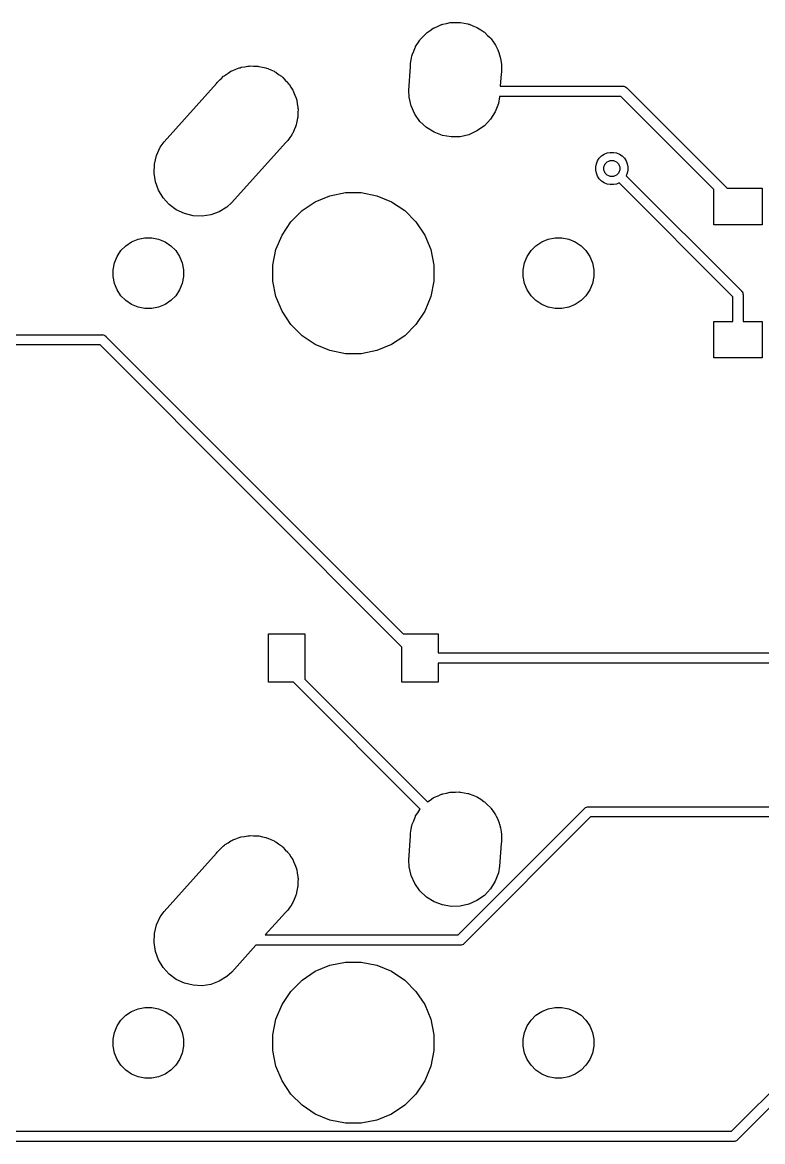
# Model space of a CAD drawing. Extents: x -26.1 to -7.5, y -7.6 to -2.3.
# Drawn here: x -24.668 to -23.946, y -6.566 to -5.476 of the extents above; entities that cross this region are included whole.
import ezdxf

# ---------------------------------------------------------------- set-up
doc = ezdxf.new("R2010")
doc.units = 0
doc.header["$MEASUREMENT"] = 0
doc.layers.add('BLACK', color=7, linetype='CONTINUOUS')

msp = doc.modelspace()

# ---------------------------------------------------------------- linework, layer by layer
at = {"layer": 'BLACK', "linetype": 'CONTINUOUS'}
for p, q in [((-24.25, -5.47584), (-24.2494, -5.47571)), ((-24.2494, -5.47571), (-24.2456, -5.47571)), ((-24.2456, -5.47571), (-24.2419, -5.4756)), ((-24.2419, -5.4756), (-24.2413, -5.47571)), ((-24.2413, -5.47571), (-24.2406, -5.47571)), ((-24.2406, -5.47571), (-24.237, -5.47643)), ((-24.2768, -5.48914), (-24.2742, -5.48644)), ((-24.2742, -5.48644), (-24.2737, -5.48606)), ((-24.2737, -5.48606), (-24.2732, -5.4856)), ((-24.2732, -5.4856), (-24.2701, -5.48353)), ((-24.2701, -5.48353), (-24.2671, -5.48138)), ((-24.2671, -5.48138), (-24.2665, -5.48111)), ((-24.2665, -5.48111), (-24.266, -5.48075)), ((-24.266, -5.48075), (-24.2625, -5.47933)), ((-24.2625, -5.47933), (-24.2592, -5.47781)), ((-24.2592, -5.47781), (-24.2585, -5.47766)), ((-24.2585, -5.47766), (-24.2579, -5.47741)), ((-24.2579, -5.47741), (-24.2543, -5.47669)), ((-24.2543, -5.47669), (-24.2507, -5.47586)), ((-24.2507, -5.47586), (-24.25, -5.47584)), ((-24.237, -5.47643), (-24.2333, -5.47705)), ((-24.2333, -5.47705), (-24.2327, -5.47728)), ((-24.2327, -5.47728), (-24.2321, -5.47741)), ((-24.2321, -5.47741), (-24.2286, -5.47883)), ((-24.2286, -5.47883), (-24.2252, -5.48015)), ((-24.2252, -5.48015), (-24.2246, -5.4805)), ((-24.2246, -5.4805), (-24.224, -5.48075)), ((-24.224, -5.48075), (-24.2209, -5.48281)), ((-24.2209, -5.48281), (-24.2178, -5.48478)), ((-24.2178, -5.48478), (-24.2173, -5.48523)), ((-24.2173, -5.48523), (-24.2168, -5.4856)), ((-24.2168, -5.4856), (-24.2141, -5.48822)), ((-24.2843, -5.49902), (-24.2822, -5.49593)), ((-24.2822, -5.49593), (-24.2802, -5.49279)), ((-24.2802, -5.49279), (-24.2798, -5.49231)), ((-24.2798, -5.49231), (-24.2794, -5.49177)), ((-24.2794, -5.49177), (-24.2768, -5.48914)), ((-24.2141, -5.48822), (-24.2114, -5.49077)), ((-24.2114, -5.49077), (-24.2111, -5.4913)), ((-24.2111, -5.4913), (-24.2106, -5.49177)), ((-24.2106, -5.49177), (-24.2085, -5.49485)), ((-24.2085, -5.49485), (-24.2064, -5.49788)), ((-24.2886, -5.51199), (-24.2879, -5.50833)), ((-24.2879, -5.50833), (-24.2877, -5.50772)), ((-24.2877, -5.50772), (-24.2876, -5.50708)), ((-24.2876, -5.50708), (-24.2862, -5.50365)), ((-24.2862, -5.50365), (-24.2848, -5.50018)), ((-24.2848, -5.50018), (-24.2845, -5.49963)), ((-24.2845, -5.49963), (-24.2843, -5.49902)), ((-24.2064, -5.49788), (-24.2061, -5.49848)), ((-24.2061, -5.49848), (-24.2057, -5.49902)), ((-24.2057, -5.49902), (-24.2043, -5.50245)), ((-24.2043, -5.50245), (-24.2028, -5.50584)), ((-24.2028, -5.50584), (-24.2027, -5.50648)), ((-24.2027, -5.50648), (-24.2024, -5.50708)), ((-24.2024, -5.50708), (-24.2017, -5.51072)), ((-24.4554, -5.51974), (-24.4545, -5.5194)), ((-24.4545, -5.5194), (-24.4511, -5.51889)), ((-24.4511, -5.51889), (-24.4478, -5.51823)), ((-24.4478, -5.51823), (-24.4468, -5.51823)), ((-24.4468, -5.51823), (-24.4458, -5.51808)), ((-24.4458, -5.51808), (-24.4424, -5.51823)), ((-24.4424, -5.51823), (-24.4391, -5.51823)), ((-24.4391, -5.51823), (-24.4381, -5.51842)), ((-24.4381, -5.51842), (-24.4371, -5.51846)), ((-24.4371, -5.51846), (-24.4338, -5.51927)), ((-24.4338, -5.51927), (-24.4305, -5.51993)), ((-24.2909, -5.54196), (-24.2893, -5.51847)), ((-24.2893, -5.51564), (-24.2886, -5.51199)), ((-24.2893, -5.51847), (-24.2893, -5.51564)), ((-24.2017, -5.51072), (-24.2009, -5.51434)), ((-24.2009, -5.51434), (-24.2008, -5.515)), ((-24.2008, -5.515), (-24.2007, -5.51564)), ((-24.2007, -5.51564), (-24.2007, -5.51935)), ((-24.2007, -5.51935), (-24.2007, -5.52088)), ((-24.4741, -5.53051), (-24.4717, -5.52812)), ((-24.4717, -5.52812), (-24.4708, -5.52757)), ((-24.4708, -5.52757), (-24.4701, -5.52691)), ((-24.4701, -5.52691), (-24.4672, -5.52515)), ((-24.4672, -5.52515), (-24.4644, -5.52327)), ((-24.4644, -5.52327), (-24.4635, -5.52289)), ((-24.4635, -5.52289), (-24.4627, -5.52238)), ((-24.4627, -5.52238), (-24.4595, -5.52123)), ((-24.4595, -5.52123), (-24.4563, -5.51993)), ((-24.4563, -5.51993), (-24.4554, -5.51974)), ((-24.4305, -5.51993), (-24.4296, -5.52031)), ((-24.4296, -5.52031), (-24.4286, -5.52054)), ((-24.4286, -5.52054), (-24.4256, -5.52197)), ((-24.4256, -5.52197), (-24.4224, -5.52327)), ((-24.4224, -5.52327), (-24.4216, -5.52382)), ((-24.4216, -5.52382), (-24.4207, -5.52423)), ((-24.4207, -5.52423), (-24.418, -5.52624)), ((-24.418, -5.52624), (-24.4152, -5.52812)), ((-24.4152, -5.52812), (-24.4145, -5.52881)), ((-24.4145, -5.52881), (-24.4137, -5.52939)), ((-24.4137, -5.52939), (-24.4114, -5.53189)), ((-24.201, -5.52587), (-24.2018, -5.53783)), ((-24.2007, -5.52436), (-24.201, -5.52587)), ((-24.2007, -5.52088), (-24.2007, -5.52153)), ((-24.2007, -5.52153), (-24.2007, -5.52436)), ((-24.5294, -5.59204), (-24.4785, -5.53529)), ((-24.4785, -5.53529), (-24.4778, -5.53429)), ((-24.4778, -5.53429), (-24.4756, -5.53205)), ((-24.4756, -5.53205), (-24.4749, -5.53132)), ((-24.4749, -5.53132), (-24.4741, -5.53051)), ((-24.4114, -5.53189), (-24.409, -5.53429)), ((-24.409, -5.53429), (-24.4085, -5.5351)), ((-24.4085, -5.5351), (-24.4078, -5.53583)), ((-24.4078, -5.53583), (-24.4061, -5.53873)), ((-24.4061, -5.53873), (-24.4042, -5.54154)), ((-24.2018, -5.53783), (-24.0825, -5.53783)), ((-24.0825, -5.53783), (-24.0822, -5.53781)), ((-24.0822, -5.53781), (-24.082, -5.53783)), ((-24.082, -5.53783), (-24.0812, -5.53791)), ((-24.0812, -5.53791), (-24.0803, -5.53819)), ((-24.0803, -5.53819), (-24.0794, -5.53866)), ((-24.0794, -5.53866), (-24.0787, -5.53928)), ((-24.0787, -5.53928), (-24.0785, -5.53947)), ((-24.0785, -5.53947), (-23.9806, -5.63732)), ((-24.4042, -5.54154), (-24.4038, -5.54245)), ((-24.4038, -5.54245), (-24.4033, -5.54329)), ((-24.4033, -5.54329), (-24.4021, -5.54647)), ((-24.4021, -5.54647), (-24.4008, -5.5496)), ((-24.4008, -5.5496), (-24.4006, -5.55056)), ((-24.4006, -5.55056), (-24.4003, -5.55149)), ((-24.4003, -5.55149), (-24.3998, -5.55484)), ((-24.2907, -5.54849), (-24.2909, -5.54196)), ((-24.2888, -5.557), (-24.2907, -5.54849)), ((-24.2025, -5.54805), (-24.2036, -5.5545)), ((-24.0843, -5.54783), (-24.2025, -5.54783)), ((-24.2025, -5.54783), (-24.2025, -5.54805)), ((-23.9936, -5.63849), (-24.0843, -5.54783)), ((-24.3998, -5.55484), (-24.3991, -5.55816)), ((-24.3991, -5.55816), (-24.3991, -5.55914)), ((-24.3991, -5.55914), (-24.399, -5.56011)), ((-24.399, -5.56011), (-24.3991, -5.5635)), ((-24.2852, -5.56496), (-24.2888, -5.557)), ((-24.2067, -5.56265), (-24.2114, -5.57005)), ((-24.2036, -5.5545), (-24.2067, -5.56265)), ((-24.4002, -5.57212), (-24.4008, -5.57544)), ((-24.3994, -5.56883), (-24.4002, -5.57212)), ((-24.3993, -5.56785), (-24.3994, -5.56883)), ((-24.3991, -5.56688), (-24.3993, -5.56785)), ((-24.3991, -5.5635), (-24.3991, -5.56688)), ((-24.2801, -5.57207), (-24.2852, -5.56496)), ((-24.2738, -5.57805), (-24.2801, -5.57207)), ((-24.2114, -5.57005), (-24.2173, -5.5764)), ((-24.4047, -5.58432), (-24.4051, -5.58521)), ((-24.4042, -5.5835), (-24.4047, -5.58432)), ((-24.4029, -5.58037), (-24.4042, -5.5835)), ((-24.4014, -5.5773), (-24.4029, -5.58037)), ((-24.4012, -5.57635), (-24.4014, -5.5773)), ((-24.4008, -5.57544), (-24.4012, -5.57635)), ((-24.2664, -5.58268), (-24.2738, -5.57805)), ((-24.2582, -5.58578), (-24.2664, -5.58268)), ((-24.2245, -5.58145), (-24.2324, -5.58503)), ((-24.2173, -5.5764), (-24.2245, -5.58145)), ((-24.5333, -5.59731), (-24.5294, -5.59204)), ((-24.4113, -5.59299), (-24.4635, -5.6512)), ((-24.409, -5.59075), (-24.4113, -5.59299)), ((-24.4071, -5.58794), (-24.409, -5.59075)), ((-24.4051, -5.58521), (-24.4071, -5.58794)), ((-24.2496, -5.58723), (-24.2582, -5.58578)), ((-24.2409, -5.58698), (-24.2496, -5.58723)), ((-24.2324, -5.58503), (-24.2409, -5.58698)), ((-24.5391, -5.61369), (-24.537, -5.60522)), ((-24.537, -5.60522), (-24.5333, -5.59731)), ((-24.1052, -5.60796), (-24.103, -5.60577)), ((-24.103, -5.60577), (-24.1005, -5.60404)), ((-24.1005, -5.60404), (-24.0976, -5.60286)), ((-24.0976, -5.60286), (-24.0946, -5.60225)), ((-24.0946, -5.60225), (-24.0914, -5.60225)), ((-24.0914, -5.60225), (-24.0884, -5.60286)), ((-24.0884, -5.60286), (-24.0855, -5.60404)), ((-24.0855, -5.60404), (-24.083, -5.60577)), ((-24.083, -5.60577), (-24.0808, -5.60796)), ((-24.5394, -5.62241), (-24.5391, -5.61369)), ((-24.1087, -5.61645), (-24.1081, -5.61341)), ((-24.1087, -5.61955), (-24.1087, -5.61645)), ((-24.1081, -5.61341), (-24.107, -5.61054)), ((-24.107, -5.61054), (-24.1052, -5.60796)), ((-24.0808, -5.60796), (-24.079, -5.61054)), ((-24.079, -5.61054), (-24.0779, -5.61341)), ((-24.0779, -5.61341), (-24.0773, -5.61645)), ((-24.0773, -5.61645), (-24.0773, -5.61955)), ((-24.5381, -5.63103), (-24.5394, -5.62241)), ((-24.1081, -5.62259), (-24.1087, -5.61955)), ((-24.107, -5.62546), (-24.1081, -5.62259)), ((-24.1052, -5.62804), (-24.107, -5.62546)), ((-24.103, -5.63023), (-24.1052, -5.62804)), ((-24.0779, -5.62259), (-24.0789, -5.62505)), ((-24.0789, -5.62505), (-23.9666, -5.73729)), ((-24.0773, -5.61955), (-24.0779, -5.62259)), ((-24.5351, -5.63923), (-24.5381, -5.63103)), ((-24.5306, -5.64669), (-24.5351, -5.63923)), ((-24.1005, -5.63196), (-24.103, -5.63023)), ((-24.0976, -5.63314), (-24.1005, -5.63196)), ((-24.0946, -5.63375), (-24.0976, -5.63314)), ((-24.0914, -5.63375), (-24.0946, -5.63375)), ((-24.0884, -5.63314), (-24.0914, -5.63375)), ((-24.0859, -5.63212), (-24.0884, -5.63314)), ((-23.975, -5.74307), (-24.0859, -5.63212)), ((-23.9936, -5.67276), (-23.9936, -5.63849)), ((-23.9806, -5.63732), (-23.9464, -5.63732)), ((-23.9464, -5.63732), (-23.9464, -5.67276)), ((-24.5247, -5.65313), (-24.5306, -5.64669)), ((-24.3822, -5.65043), (-24.3679, -5.64452)), ((-24.3679, -5.64452), (-24.3527, -5.6415)), ((-24.3527, -5.6415), (-24.3373, -5.6415)), ((-24.3373, -5.6415), (-24.3221, -5.64452)), ((-24.3221, -5.64452), (-24.3078, -5.65043)), ((-24.5177, -5.65829), (-24.5247, -5.65313)), ((-24.5098, -5.66198), (-24.5177, -5.65829)), ((-24.4758, -5.66014), (-24.484, -5.66312)), ((-24.4683, -5.65561), (-24.4758, -5.66014)), ((-24.4635, -5.6512), (-24.4683, -5.65561)), ((-24.406, -5.66996), (-24.395, -5.65903)), ((-24.395, -5.65903), (-24.3822, -5.65043)), ((-24.3078, -5.65043), (-24.295, -5.65903)), ((-24.295, -5.65903), (-24.284, -5.66996)), ((-24.5013, -5.66406), (-24.5098, -5.66198)), ((-24.4926, -5.66444), (-24.5013, -5.66406)), ((-24.484, -5.66312), (-24.4926, -5.66444)), ((-24.4146, -5.68282), (-24.406, -5.66996)), ((-24.284, -5.66996), (-24.2754, -5.68282)), ((-24.4205, -5.6971), (-24.4146, -5.68282)), ((-24.2754, -5.68282), (-24.2695, -5.6971)), ((-23.9464, -5.67276), (-23.9936, -5.67276)), ((-24.5718, -5.69804), (-24.567, -5.69324)), ((-24.567, -5.69324), (-24.5613, -5.68947)), ((-24.5613, -5.68947), (-24.555, -5.68688)), ((-24.555, -5.68688), (-24.5484, -5.68555)), ((-24.5484, -5.68555), (-24.5416, -5.68555)), ((-24.5416, -5.68555), (-24.535, -5.68688)), ((-24.535, -5.68688), (-24.5287, -5.68947)), ((-24.5287, -5.68947), (-24.523, -5.69324)), ((-24.523, -5.69324), (-24.5182, -5.69804)), ((-24.1718, -5.69804), (-24.167, -5.69324)), ((-24.167, -5.69324), (-24.1613, -5.68947)), ((-24.1613, -5.68947), (-24.155, -5.68688)), ((-24.155, -5.68688), (-24.1484, -5.68555)), ((-24.1484, -5.68555), (-24.1416, -5.68555)), ((-24.1416, -5.68555), (-24.135, -5.68688)), ((-24.135, -5.68688), (-24.1287, -5.68947)), ((-24.1287, -5.68947), (-24.123, -5.69324)), ((-24.123, -5.69324), (-24.1182, -5.69804)), ((-24.5781, -5.70995), (-24.5755, -5.70368)), ((-24.5755, -5.70368), (-24.5718, -5.69804)), ((-24.5182, -5.69804), (-24.5145, -5.70368)), ((-24.5145, -5.70368), (-24.5119, -5.70995)), ((-24.4235, -5.71227), (-24.4205, -5.6971)), ((-24.2695, -5.6971), (-24.2665, -5.71227)), ((-24.1781, -5.70995), (-24.1755, -5.70368)), ((-24.1755, -5.70368), (-24.1718, -5.69804)), ((-24.1182, -5.69804), (-24.1145, -5.70368)), ((-24.1145, -5.70368), (-24.1119, -5.70995)), ((-24.5794, -5.71661), (-24.5781, -5.70995)), ((-24.5119, -5.70995), (-24.5106, -5.71661)), ((-24.4235, -5.72773), (-24.4235, -5.71227)), ((-24.2665, -5.71227), (-24.2665, -5.72773)), ((-24.1794, -5.71661), (-24.1781, -5.70995)), ((-24.1119, -5.70995), (-24.1106, -5.71661)), ((-24.5794, -5.72339), (-24.5794, -5.71661)), ((-24.5781, -5.73005), (-24.5794, -5.72339)), ((-24.5106, -5.72339), (-24.5119, -5.73005)), ((-24.5106, -5.71661), (-24.5106, -5.72339)), ((-24.1794, -5.72339), (-24.1794, -5.71661)), ((-24.1781, -5.73005), (-24.1794, -5.72339)), ((-24.1106, -5.72339), (-24.1119, -5.73005)), ((-24.1106, -5.71661), (-24.1106, -5.72339)), ((-24.5755, -5.73632), (-24.5781, -5.73005)), ((-24.5718, -5.74196), (-24.5755, -5.73632)), ((-24.5145, -5.73632), (-24.5182, -5.74196)), ((-24.5119, -5.73005), (-24.5145, -5.73632)), ((-24.4205, -5.7429), (-24.4235, -5.72773)), ((-24.2665, -5.72773), (-24.2695, -5.7429)), ((-24.1755, -5.73632), (-24.1781, -5.73005)), ((-24.1718, -5.74196), (-24.1755, -5.73632)), ((-24.1145, -5.73632), (-24.1182, -5.74196)), ((-24.1119, -5.73005), (-24.1145, -5.73632)), ((-23.9666, -5.73729), (-23.9664, -5.73745)), ((-23.9664, -5.73745), (-23.9659, -5.73815)), ((-24.567, -5.74676), (-24.5718, -5.74196)), ((-24.5613, -5.75053), (-24.567, -5.74676)), ((-24.523, -5.74676), (-24.5287, -5.75053)), ((-24.5182, -5.74196), (-24.523, -5.74676)), ((-24.4146, -5.75718), (-24.4205, -5.7429)), ((-24.2695, -5.7429), (-24.2754, -5.75718)), ((-24.167, -5.74676), (-24.1718, -5.74196)), ((-24.1613, -5.75053), (-24.167, -5.74676)), ((-24.123, -5.74676), (-24.1287, -5.75053)), ((-24.1182, -5.74196), (-24.123, -5.74676)), ((-23.975, -5.76724), (-23.975, -5.74307)), ((-23.9659, -5.73815), (-23.9658, -5.73821)), ((-23.9658, -5.73821), (-23.9654, -5.73908)), ((-23.9654, -5.73908), (-23.9651, -5.74002)), ((-23.9651, -5.74002), (-23.965, -5.741)), ((-23.965, -5.741), (-23.965, -5.74125)), ((-23.965, -5.74125), (-23.965, -5.76724)), ((-24.555, -5.75312), (-24.5613, -5.75053)), ((-24.5484, -5.75445), (-24.555, -5.75312)), ((-24.5416, -5.75445), (-24.5484, -5.75445)), ((-24.535, -5.75312), (-24.5416, -5.75445)), ((-24.5287, -5.75053), (-24.535, -5.75312)), ((-24.406, -5.77004), (-24.4146, -5.75718)), ((-24.2754, -5.75718), (-24.284, -5.77004)), ((-24.155, -5.75312), (-24.1613, -5.75053)), ((-24.1484, -5.75445), (-24.155, -5.75312)), ((-24.1416, -5.75445), (-24.1484, -5.75445)), ((-24.135, -5.75312), (-24.1416, -5.75445)), ((-24.1287, -5.75053), (-24.135, -5.75312)), ((-24.395, -5.78097), (-24.406, -5.77004)), ((-24.284, -5.77004), (-24.295, -5.78097)), ((-23.9936, -5.80268), (-23.9936, -5.76724)), ((-23.9936, -5.76724), (-23.975, -5.76724)), ((-23.965, -5.76724), (-23.9464, -5.76724)), ((-23.9464, -5.76724), (-23.9464, -5.80268)), ((-24.6964, -5.77996), (-24.5903, -5.77996)), ((-24.5903, -5.77996), (-24.5901, -5.77994)), ((-24.5901, -5.77994), (-24.5898, -5.77996)), ((-24.5898, -5.77996), (-24.5891, -5.78003)), ((-24.5891, -5.78003), (-24.5882, -5.78032)), ((-24.5882, -5.78032), (-24.5873, -5.78078)), ((-24.5873, -5.78078), (-24.5865, -5.78141)), ((-24.3822, -5.78957), (-24.395, -5.78097)), ((-24.295, -5.78097), (-24.3078, -5.78957)), ((-24.5921, -5.78996), (-24.6964, -5.78996)), ((-24.2978, -6.08435), (-24.5921, -5.78996)), ((-24.5865, -5.78141), (-24.5864, -5.7816)), ((-24.5864, -5.7816), (-24.2966, -6.07138)), ((-24.3679, -5.79548), (-24.3822, -5.78957)), ((-24.3078, -5.78957), (-24.3221, -5.79548)), ((-24.3527, -5.7985), (-24.3679, -5.79548)), ((-24.3373, -5.7985), (-24.3527, -5.7985)), ((-24.3221, -5.79548), (-24.3373, -5.7985)), ((-23.9464, -5.80268), (-23.9936, -5.80268)), ((-24.4277, -6.11862), (-24.4277, -6.07138)), ((-24.4277, -6.07138), (-24.3922, -6.07138)), ((-24.3922, -6.07138), (-24.3922, -6.11568)), ((-24.2966, -6.07138), (-24.2623, -6.07138)), ((-24.2623, -6.07138), (-24.2623, -6.09)), ((-24.2978, -6.11862), (-24.2978, -6.08435)), ((-24.2623, -6.09), (-23.727, -6.09)), ((-23.7252, -6.1), (-24.2623, -6.1)), ((-24.2623, -6.1), (-24.2623, -6.11862)), ((-24.4034, -6.11862), (-24.4277, -6.11862)), ((-24.2798, -6.24231), (-24.4034, -6.11862)), ((-24.3922, -6.11568), (-24.2727, -6.23524)), ((-24.2623, -6.11862), (-24.2978, -6.11862)), ((-24.2625, -6.22933), (-24.2592, -6.22781)), ((-24.2592, -6.22781), (-24.2585, -6.22766)), ((-24.2585, -6.22766), (-24.2579, -6.22741)), ((-24.2579, -6.22741), (-24.2543, -6.22669)), ((-24.2543, -6.22669), (-24.2507, -6.22586)), ((-24.2507, -6.22586), (-24.25, -6.22584)), ((-24.25, -6.22584), (-24.2494, -6.22571)), ((-24.2494, -6.22571), (-24.2456, -6.22571)), ((-24.2456, -6.22571), (-24.2419, -6.2256)), ((-24.2419, -6.2256), (-24.2413, -6.22571)), ((-24.2413, -6.22571), (-24.2406, -6.22571)), ((-24.2406, -6.22571), (-24.237, -6.22643)), ((-24.237, -6.22643), (-24.2333, -6.22705)), ((-24.2333, -6.22705), (-24.2327, -6.22728)), ((-24.2327, -6.22728), (-24.2321, -6.22741)), ((-24.2321, -6.22741), (-24.2286, -6.22883)), ((-24.2727, -6.23524), (-24.2701, -6.23353)), ((-24.2701, -6.23353), (-24.2671, -6.23138)), ((-24.2671, -6.23138), (-24.2665, -6.23111)), ((-24.2665, -6.23111), (-24.266, -6.23075)), ((-24.266, -6.23075), (-24.2625, -6.22933)), ((-24.2286, -6.22883), (-24.2252, -6.23015)), ((-24.2252, -6.23015), (-24.2246, -6.2305)), ((-24.2246, -6.2305), (-24.224, -6.23075)), ((-24.224, -6.23075), (-24.2209, -6.23281)), ((-24.2209, -6.23281), (-24.2178, -6.23478)), ((-24.2178, -6.23478), (-24.2173, -6.23523)), ((-24.2173, -6.23523), (-24.2168, -6.2356)), ((-24.2168, -6.2356), (-24.2141, -6.23822)), ((-24.2141, -6.23822), (-24.2114, -6.24077)), ((-24.2862, -6.25365), (-24.2848, -6.25018)), ((-24.2848, -6.25018), (-24.2845, -6.24963)), ((-24.2845, -6.24963), (-24.2843, -6.24902)), ((-24.2843, -6.24902), (-24.2822, -6.24593)), ((-24.2822, -6.24593), (-24.2802, -6.24279)), ((-24.2802, -6.24279), (-24.2798, -6.24231)), ((-24.2798, -6.24231), (-24.2798, -6.24231)), ((-24.2429, -6.365), (-24.1195, -6.24164)), ((-24.1137, -6.25), (-24.2371, -6.37336)), ((-24.2114, -6.24077), (-24.2111, -6.2413)), ((-24.2111, -6.2413), (-24.2106, -6.24177)), ((-24.2106, -6.24177), (-24.2085, -6.24485)), ((-24.2085, -6.24485), (-24.2064, -6.24788)), ((-24.2064, -6.24788), (-24.2061, -6.24848)), ((-24.2061, -6.24848), (-24.2057, -6.24902)), ((-24.2057, -6.24902), (-24.2043, -6.25245)), ((-24.1195, -6.24164), (-24.1193, -6.24145)), ((-24.1193, -6.24145), (-24.1186, -6.24082)), ((-24.1186, -6.24082), (-24.1177, -6.24036)), ((-24.1177, -6.24036), (-24.1168, -6.24007)), ((-24.1168, -6.24007), (-24.1158, -6.23998)), ((-24.1158, -6.23998), (-24.1155, -6.24)), ((-24.1155, -6.24), (-23.7669, -6.24)), ((-23.7557, -6.25), (-24.1137, -6.25)), ((-24.2886, -6.26199), (-24.2879, -6.25833)), ((-24.2879, -6.25833), (-24.2877, -6.25772)), ((-24.2877, -6.25772), (-24.2876, -6.25708)), ((-24.2876, -6.25708), (-24.2862, -6.25365)), ((-24.2043, -6.25245), (-24.2028, -6.25584)), ((-24.2028, -6.25584), (-24.2027, -6.25648)), ((-24.2027, -6.25648), (-24.2024, -6.25708)), ((-24.2024, -6.25708), (-24.2017, -6.26072)), ((-24.2017, -6.26072), (-24.2009, -6.26434)), ((-24.4627, -6.27238), (-24.4595, -6.27123)), ((-24.4595, -6.27123), (-24.4563, -6.26993)), ((-24.4563, -6.26993), (-24.4554, -6.26974)), ((-24.4554, -6.26974), (-24.4545, -6.2694)), ((-24.4545, -6.2694), (-24.4511, -6.26889)), ((-24.4511, -6.26889), (-24.4478, -6.26823)), ((-24.4478, -6.26823), (-24.4468, -6.26823)), ((-24.4468, -6.26823), (-24.4458, -6.26808)), ((-24.4458, -6.26808), (-24.4424, -6.26823)), ((-24.4424, -6.26823), (-24.4391, -6.26823)), ((-24.4391, -6.26823), (-24.4381, -6.26842)), ((-24.4381, -6.26842), (-24.4371, -6.26846)), ((-24.4371, -6.26846), (-24.4338, -6.26927)), ((-24.4338, -6.26927), (-24.4305, -6.26993)), ((-24.4305, -6.26993), (-24.4296, -6.27031)), ((-24.4296, -6.27031), (-24.4286, -6.27054)), ((-24.4286, -6.27054), (-24.4256, -6.27197)), ((-24.4256, -6.27197), (-24.4224, -6.27327)), ((-24.2909, -6.29196), (-24.2893, -6.26847)), ((-24.2893, -6.26564), (-24.2886, -6.26199)), ((-24.2893, -6.26847), (-24.2893, -6.26564)), ((-24.2009, -6.26434), (-24.2008, -6.265)), ((-24.2008, -6.265), (-24.2007, -6.26564)), ((-24.2007, -6.26564), (-24.2007, -6.26935)), ((-24.2007, -6.26935), (-24.2007, -6.27088)), ((-24.2007, -6.27088), (-24.2007, -6.27153)), ((-24.2007, -6.27153), (-24.2007, -6.27436)), ((-24.4778, -6.28429), (-24.4756, -6.28205)), ((-24.4756, -6.28205), (-24.4749, -6.28132)), ((-24.4749, -6.28132), (-24.4741, -6.28051)), ((-24.4741, -6.28051), (-24.4717, -6.27812)), ((-24.4717, -6.27812), (-24.4708, -6.27757)), ((-24.4708, -6.27757), (-24.4701, -6.27691)), ((-24.4701, -6.27691), (-24.4672, -6.27515)), ((-24.4672, -6.27515), (-24.4644, -6.27327)), ((-24.4644, -6.27327), (-24.4635, -6.27289)), ((-24.4635, -6.27289), (-24.4627, -6.27238)), ((-24.4224, -6.27327), (-24.4216, -6.27382)), ((-24.4216, -6.27382), (-24.4207, -6.27423)), ((-24.4207, -6.27423), (-24.418, -6.27624)), ((-24.418, -6.27624), (-24.4152, -6.27812)), ((-24.4152, -6.27812), (-24.4145, -6.27881)), ((-24.4145, -6.27881), (-24.4137, -6.27939)), ((-24.4137, -6.27939), (-24.4114, -6.28189)), ((-24.4114, -6.28189), (-24.409, -6.28429)), ((-24.201, -6.27587), (-24.2025, -6.29805)), ((-24.2007, -6.27436), (-24.201, -6.27587)), ((-24.5294, -6.34204), (-24.4785, -6.28529)), ((-24.4785, -6.28529), (-24.4778, -6.28429)), ((-24.409, -6.28429), (-24.4085, -6.2851)), ((-24.4085, -6.2851), (-24.4078, -6.28583)), ((-24.4078, -6.28583), (-24.4061, -6.28873)), ((-24.4061, -6.28873), (-24.4042, -6.29154)), ((-24.4042, -6.29154), (-24.4038, -6.29245)), ((-24.4038, -6.29245), (-24.4033, -6.29329)), ((-24.4033, -6.29329), (-24.4021, -6.29647)), ((-24.2907, -6.29849), (-24.2909, -6.29196)), ((-24.4021, -6.29647), (-24.4008, -6.2996)), ((-24.4008, -6.2996), (-24.4006, -6.30056)), ((-24.4006, -6.30056), (-24.4003, -6.30149)), ((-24.4003, -6.30149), (-24.3998, -6.30484)), ((-24.2888, -6.307), (-24.2907, -6.29849)), ((-24.2036, -6.3045), (-24.2067, -6.31265)), ((-24.2025, -6.29805), (-24.2036, -6.3045)), ((-24.3998, -6.30484), (-24.3991, -6.30816)), ((-24.3991, -6.30816), (-24.3991, -6.30914)), ((-24.3991, -6.30914), (-24.399, -6.31011)), ((-24.399, -6.31011), (-24.3991, -6.3135)), ((-24.3991, -6.3135), (-24.3991, -6.31688)), ((-24.2852, -6.31496), (-24.2888, -6.307)), ((-24.2801, -6.32207), (-24.2852, -6.31496)), ((-24.2067, -6.31265), (-24.2114, -6.32005)), ((-24.4012, -6.32635), (-24.4014, -6.3273)), ((-24.4008, -6.32544), (-24.4012, -6.32635)), ((-24.4002, -6.32212), (-24.4008, -6.32544)), ((-24.3994, -6.31883), (-24.4002, -6.32212)), ((-24.3993, -6.31785), (-24.3994, -6.31883)), ((-24.3991, -6.31688), (-24.3993, -6.31785)), ((-24.2738, -6.32805), (-24.2801, -6.32207)), ((-24.2173, -6.3264), (-24.2245, -6.33145)), ((-24.2114, -6.32005), (-24.2173, -6.3264)), ((-24.4051, -6.33521), (-24.4071, -6.33794)), ((-24.4047, -6.33432), (-24.4051, -6.33521)), ((-24.4042, -6.3335), (-24.4047, -6.33432)), ((-24.4029, -6.33037), (-24.4042, -6.3335)), ((-24.4014, -6.3273), (-24.4029, -6.33037)), ((-24.2664, -6.33268), (-24.2738, -6.32805)), ((-24.2582, -6.33578), (-24.2664, -6.33268)), ((-24.2496, -6.33723), (-24.2582, -6.33578)), ((-24.2409, -6.33698), (-24.2496, -6.33723)), ((-24.2324, -6.33503), (-24.2409, -6.33698)), ((-24.2245, -6.33145), (-24.2324, -6.33503)), ((-24.537, -6.35522), (-24.5333, -6.34731)), ((-24.5333, -6.34731), (-24.5294, -6.34204)), ((-24.4113, -6.34299), (-24.431, -6.365)), ((-24.409, -6.34075), (-24.4113, -6.34299)), ((-24.4071, -6.33794), (-24.409, -6.34075)), ((-24.5391, -6.36369), (-24.537, -6.35522)), ((-24.5394, -6.37241), (-24.5391, -6.36369)), ((-24.431, -6.365), (-24.2429, -6.365)), ((-24.5381, -6.38103), (-24.5394, -6.37241)), ((-24.5351, -6.38923), (-24.5381, -6.38103)), ((-24.44, -6.375), (-24.4635, -6.4012)), ((-24.241, -6.375), (-24.44, -6.375)), ((-24.2408, -6.37502), (-24.241, -6.375)), ((-24.2405, -6.375), (-24.2408, -6.37502)), ((-24.2398, -6.37493), (-24.2405, -6.375)), ((-24.2389, -6.37464), (-24.2398, -6.37493)), ((-24.238, -6.37418), (-24.2389, -6.37464)), ((-24.2372, -6.37355), (-24.238, -6.37418)), ((-24.2371, -6.37336), (-24.2372, -6.37355)), ((-24.5306, -6.39669), (-24.5351, -6.38923)), ((-24.3679, -6.39452), (-24.3527, -6.3915)), ((-24.3527, -6.3915), (-24.3373, -6.3915)), ((-24.3373, -6.3915), (-24.3221, -6.39452)), ((-24.5247, -6.40313), (-24.5306, -6.39669)), ((-24.4635, -6.4012), (-24.4683, -6.40561)), ((-24.395, -6.40903), (-24.3822, -6.40043)), ((-24.3822, -6.40043), (-24.3679, -6.39452)), ((-24.3221, -6.39452), (-24.3078, -6.40043)), ((-24.3078, -6.40043), (-24.295, -6.40903)), ((-24.5177, -6.40829), (-24.5247, -6.40313)), ((-24.5098, -6.41198), (-24.5177, -6.40829)), ((-24.5013, -6.41406), (-24.5098, -6.41198)), ((-24.484, -6.41312), (-24.4926, -6.41444)), ((-24.4758, -6.41014), (-24.484, -6.41312)), ((-24.4683, -6.40561), (-24.4758, -6.41014)), ((-24.406, -6.41996), (-24.395, -6.40903)), ((-24.295, -6.40903), (-24.284, -6.41996)), ((-24.4926, -6.41444), (-24.5013, -6.41406)), ((-24.4146, -6.43282), (-24.406, -6.41996)), ((-24.284, -6.41996), (-24.2754, -6.43282)), ((-24.555, -6.43688), (-24.5484, -6.43555)), ((-24.5484, -6.43555), (-24.5416, -6.43555)), ((-24.5416, -6.43555), (-24.535, -6.43688)), ((-24.4205, -6.4471), (-24.4146, -6.43282)), ((-24.2754, -6.43282), (-24.2695, -6.4471)), ((-24.155, -6.43688), (-24.1484, -6.43555)), ((-24.1484, -6.43555), (-24.1416, -6.43555)), ((-24.1416, -6.43555), (-24.135, -6.43688)), ((-24.5718, -6.44804), (-24.567, -6.44324)), ((-24.567, -6.44324), (-24.5613, -6.43947)), ((-24.5613, -6.43947), (-24.555, -6.43688)), ((-24.535, -6.43688), (-24.5287, -6.43947)), ((-24.5287, -6.43947), (-24.523, -6.44324)), ((-24.523, -6.44324), (-24.5182, -6.44804)), ((-24.1718, -6.44804), (-24.167, -6.44324)), ((-24.167, -6.44324), (-24.1613, -6.43947)), ((-24.1613, -6.43947), (-24.155, -6.43688)), ((-24.135, -6.43688), (-24.1287, -6.43947)), ((-24.1287, -6.43947), (-24.123, -6.44324)), ((-24.123, -6.44324), (-24.1182, -6.44804)), ((-24.5781, -6.45995), (-24.5755, -6.45368)), ((-24.5755, -6.45368), (-24.5718, -6.44804)), ((-24.5182, -6.44804), (-24.5145, -6.45368)), ((-24.5145, -6.45368), (-24.5119, -6.45995)), ((-24.4235, -6.46227), (-24.4205, -6.4471)), ((-24.2695, -6.4471), (-24.2665, -6.46227)), ((-24.1781, -6.45995), (-24.1755, -6.45368)), ((-24.1755, -6.45368), (-24.1718, -6.44804)), ((-24.1182, -6.44804), (-24.1145, -6.45368)), ((-24.1145, -6.45368), (-24.1119, -6.45995)), ((-24.5794, -6.46661), (-24.5781, -6.45995)), ((-24.5794, -6.47339), (-24.5794, -6.46661)), ((-24.5119, -6.45995), (-24.5106, -6.46661)), ((-24.5106, -6.46661), (-24.5106, -6.47339)), ((-24.4235, -6.47773), (-24.4235, -6.46227)), ((-24.2665, -6.46227), (-24.2665, -6.47773)), ((-24.1794, -6.46661), (-24.1781, -6.45995)), ((-24.1794, -6.47339), (-24.1794, -6.46661)), ((-24.1119, -6.45995), (-24.1106, -6.46661)), ((-24.1106, -6.46661), (-24.1106, -6.47339)), ((-23.9763, -6.55637), (-23.8776, -6.45764)), ((-23.8718, -6.466), (-23.9705, -6.56474)), ((-24.5781, -6.48005), (-24.5794, -6.47339)), ((-24.5106, -6.47339), (-24.5119, -6.48005)), ((-24.4205, -6.4929), (-24.4235, -6.47773)), ((-24.2665, -6.47773), (-24.2695, -6.4929)), ((-24.1781, -6.48005), (-24.1794, -6.47339)), ((-24.1106, -6.47339), (-24.1119, -6.48005)), ((-24.5755, -6.48632), (-24.5781, -6.48005)), ((-24.5718, -6.49196), (-24.5755, -6.48632)), ((-24.5145, -6.48632), (-24.5182, -6.49196)), ((-24.5119, -6.48005), (-24.5145, -6.48632)), ((-24.1755, -6.48632), (-24.1781, -6.48005)), ((-24.1718, -6.49196), (-24.1755, -6.48632)), ((-24.1145, -6.48632), (-24.1182, -6.49196)), ((-24.1119, -6.48005), (-24.1145, -6.48632)), ((-24.567, -6.49676), (-24.5718, -6.49196)), ((-24.5613, -6.50053), (-24.567, -6.49676)), ((-24.555, -6.50312), (-24.5613, -6.50053)), ((-24.5287, -6.50053), (-24.535, -6.50312)), ((-24.523, -6.49676), (-24.5287, -6.50053)), ((-24.5182, -6.49196), (-24.523, -6.49676)), ((-24.4146, -6.50718), (-24.4205, -6.4929)), ((-24.2695, -6.4929), (-24.2754, -6.50718)), ((-24.167, -6.49676), (-24.1718, -6.49196)), ((-24.1613, -6.50053), (-24.167, -6.49676)), ((-24.155, -6.50312), (-24.1613, -6.50053)), ((-24.1287, -6.50053), (-24.135, -6.50312)), ((-24.123, -6.49676), (-24.1287, -6.50053)), ((-24.1182, -6.49196), (-24.123, -6.49676)), ((-24.5484, -6.50445), (-24.555, -6.50312)), ((-24.5416, -6.50445), (-24.5484, -6.50445)), ((-24.535, -6.50312), (-24.5416, -6.50445)), ((-24.406, -6.52004), (-24.4146, -6.50718)), ((-24.2754, -6.50718), (-24.284, -6.52004)), ((-24.1484, -6.50445), (-24.155, -6.50312)), ((-24.1416, -6.50445), (-24.1484, -6.50445)), ((-24.135, -6.50312), (-24.1416, -6.50445)), ((-24.395, -6.53097), (-24.406, -6.52004)), ((-24.284, -6.52004), (-24.295, -6.53097)), ((-24.3822, -6.53957), (-24.395, -6.53097)), ((-24.295, -6.53097), (-24.3078, -6.53957)), ((-24.3679, -6.54548), (-24.3822, -6.53957)), ((-24.3078, -6.53957), (-24.3221, -6.54548)), ((-24.3527, -6.5485), (-24.3679, -6.54548)), ((-24.3373, -6.5485), (-24.3527, -6.5485)), ((-24.3221, -6.54548), (-24.3373, -6.5485)), ((-23.9745, -6.56637), (-24.6933, -6.56637)), ((-24.6915, -6.55637), (-23.9763, -6.55637)), ((-23.9742, -6.5664), (-23.9745, -6.56637)), ((-23.974, -6.56637), (-23.9742, -6.5664)), ((-23.9732, -6.5663), (-23.974, -6.56637)), ((-23.9723, -6.56602), (-23.9732, -6.5663)), ((-23.9714, -6.56555), (-23.9723, -6.56602)), ((-23.9707, -6.56493), (-23.9714, -6.56555)), ((-23.9705, -6.56474), (-23.9707, -6.56493))]:
    msp.add_line(p, q, dxfattribs=at)
at = {"layer": 'BLACK'}
msp.add_circle((-24.093, -5.618), 0.00787, dxfattribs=at)

doc.saveas('drawing.dxf')
